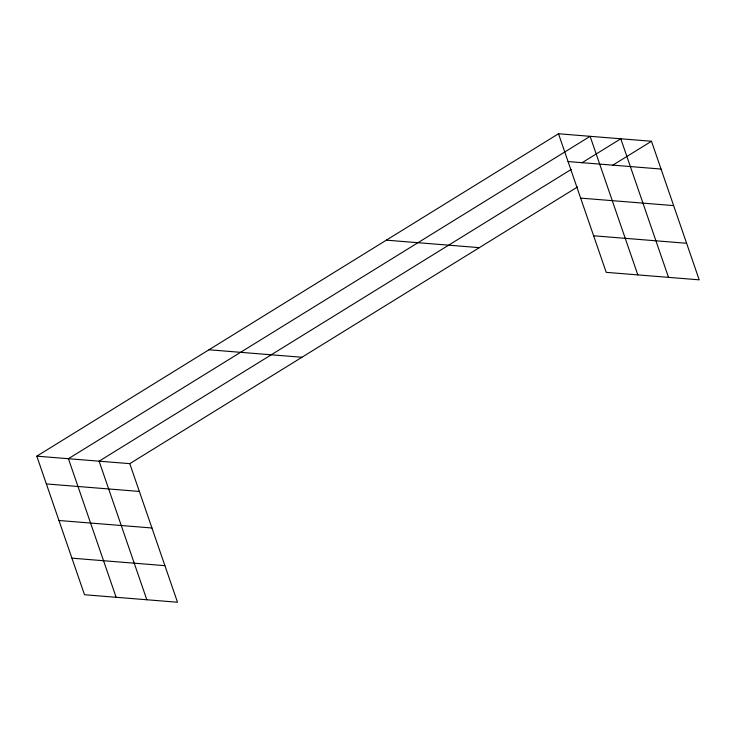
<?xml version="1.0" encoding="UTF-8"?>
<svg xmlns="http://www.w3.org/2000/svg" width="736" height="736" viewBox="0 0 736 736"><rect width="100%" height="100%" fill="white"/><g stroke="black" fill="none" stroke-linecap="round" stroke-linejoin="round"><path stroke-width="1.1" d="M36.8 456.164L129.784 463.652L177.505 602.232L84.52 594.743L36.8 456.164L558.495 133.768L651.48 141.257L699.2 279.836L606.216 272.348L558.495 133.768M571.191 169.446L99.102 461.178L146.823 599.757M581.891 162.831L620.798 138.791L668.518 277.371M129.784 463.652L577.558 186.944M612.573 165.306L651.48 141.257M568.063 161.552L661.048 169.041M580.649 198.113L673.642 205.602M593.621 235.787L686.614 243.276M386.336 240.157L479.32 247.646M208.96 349.775L301.944 357.264M46.368 483.938L139.352 491.427M58.954 520.499L151.947 527.988M71.926 558.173L164.919 565.662M637.827 274.896L590.116 136.316L68.42 458.703L116.132 597.282"/></g></svg>
